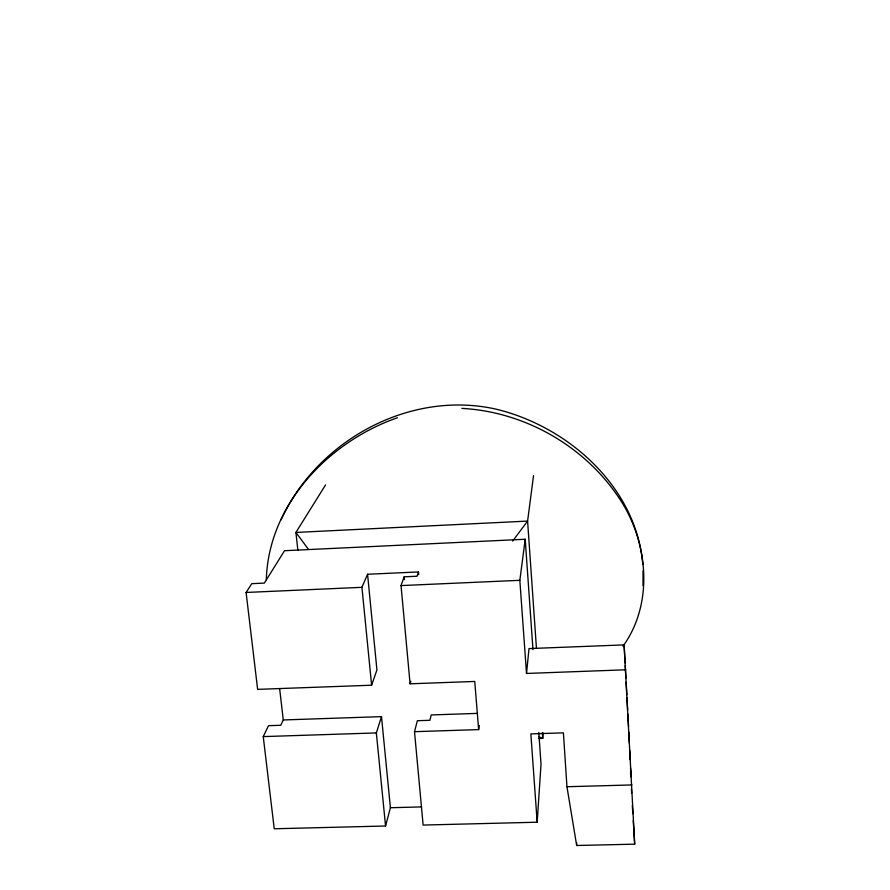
<?xml version="1.0" encoding="UTF-8"?>
<svg xmlns="http://www.w3.org/2000/svg" width="890" height="890" viewBox="0 0 890 890"><rect width="100%" height="100%" fill="white"/><g stroke="black" fill="none" stroke-linecap="round" stroke-linejoin="round"><path stroke-width="1.33" d="M625.703 669.792L526.513 673.452L529.005 648.587L624.113 644.894L634.692 844.165L576.664 845.5L576.698 842.741M477.251 713.391L431.205 714.948L429.915 720.299L417.354 720.722L414.506 731.68L423.128 825.063L537.182 822.215L541.02 764.187L538.795 732.448M543.089 732.882L542.733 738.377L538.561 738.511M266.31 579.713C268.502 504.285 328.788 441.707 397.418 417.744M526.513 673.452L519.838 580.313L525.211 539.251L284.533 550.71L264.33 583.106L251.781 583.673L246.096 592.462L257.633 689.361L371.62 685.211L376.926 669.948L367.57 574.261L418.478 571.947L418.723 574.695M533.533 475.627L527.592 521.084L536.459 648.421M414.506 731.68L478.642 729.6L479.31 725.506M643.003 585.665L643.036 570.968M385.559 825.998L390.41 807.731L381.499 716.628L283.265 719.954L280.784 725.283L268.524 725.684L263.251 736.609L274.231 828.779L385.559 825.998L376.348 732.926L381.499 716.628M478.642 729.6L474.748 681.451L410.09 683.809L410.835 681.239M418.478 571.947L417.043 576.231L404.182 576.809L401.034 585.587L410.09 683.809M371.62 685.211L361.93 587.322L367.57 574.261M281.062 519.871C317.196 440.739 409.066 390.076 495.174 408.955C567.965 426.032 636.383 487.019 642.78 564.305M325.54 484.928L295.914 532.442L297.85 550.154M623.022 646.185C652.86 604.777 648.465 546.738 623.056 504.218C588.957 448.571 527.014 411.836 461.866 408.399M512.662 541.064L527.592 521.084L295.914 532.442L308.296 549.13M246.096 592.462L361.93 587.322M401.034 585.587L519.838 580.313M263.251 736.609L376.348 732.926M537.182 822.215L530.852 733.894L563.403 732.859L566.952 786.738L631.956 784.935M390.41 807.731L421.671 806.907M538.917 736.809L542.733 738.377L542.344 732.848M566.952 786.738L576.664 845.5M279.649 688.649L283.265 719.954M404.182 576.809L404.427 579.568M525.211 539.251L532.976 649.644M629.664 756.355L629.831 759.014M630.565 770.94L630.888 776.247M632.323 805.406L632.835 813.705M633.257 820.625L634.692 844.165M624.113 644.894L625.091 662.894M625.247 665.664L625.926 678.124M626.148 682.274L626.827 694.745M626.972 697.515L627.65 709.975M627.884 714.125L628.551 726.585M629.642 756.456L629.797 759.17M630.532 772.754L630.754 776.825M631.422 789.052L631.644 793.124M628.863 732.125L629.375 743.117M629.697 749.992L630.153 759.615M630.543 767.859L630.932 776.102"/></g></svg>
